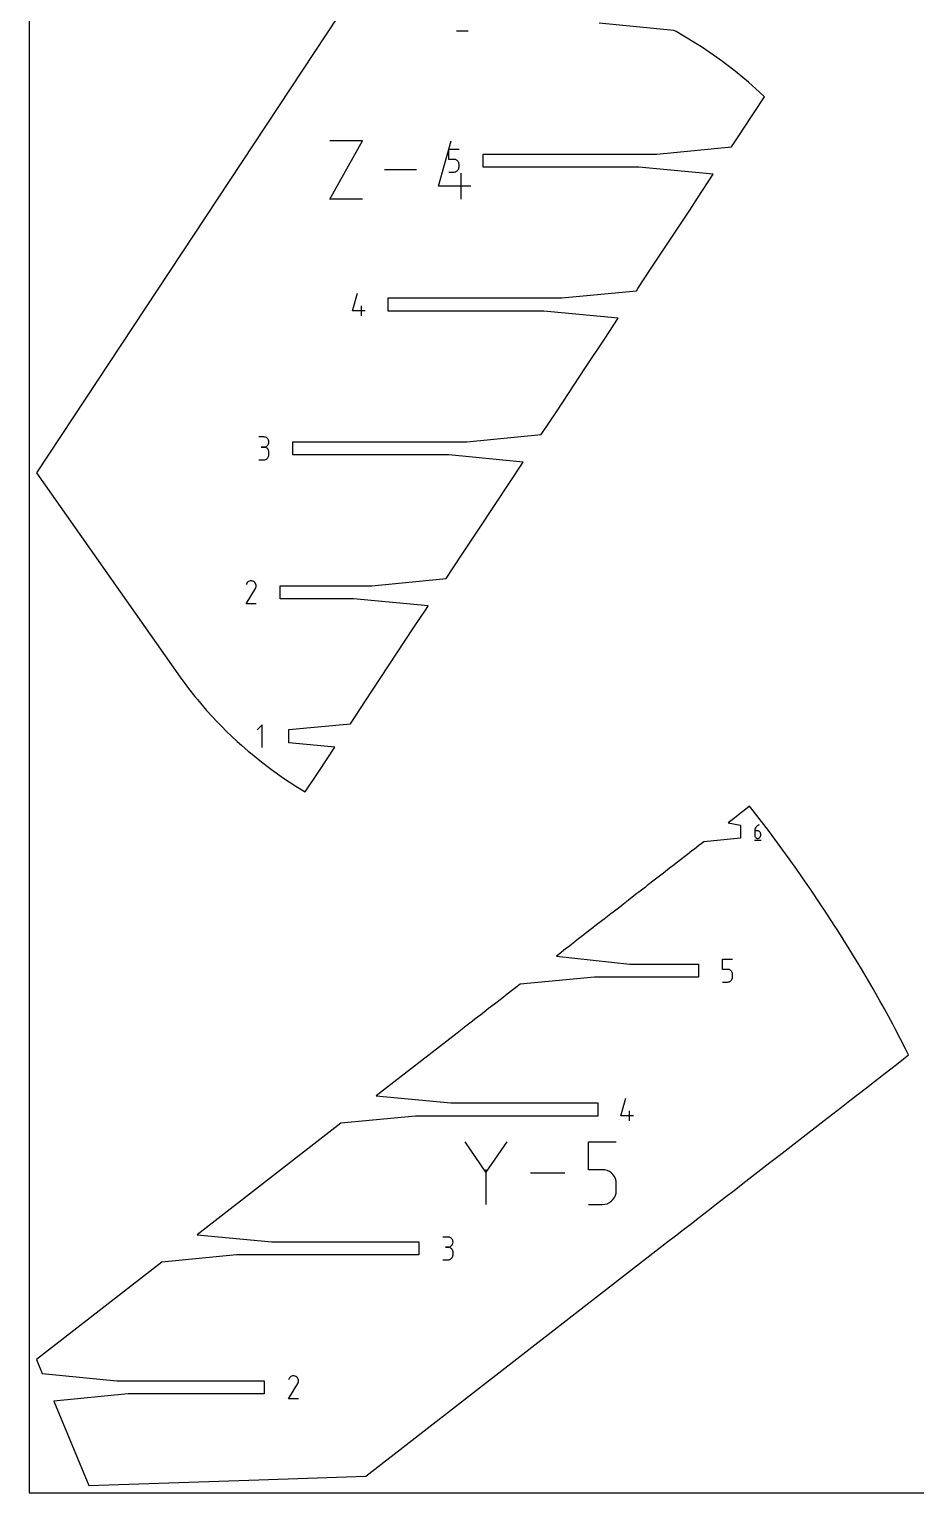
# Model space of a CAD drawing. Extents: x 0 to 38, y 0 to 26.
# Drawn here: x 0 to 7.76, y 0 to 12.81 of the extents above; entities that cross this region are included whole.
import ezdxf

# ---------------------------------------------------------------- set-up
doc = ezdxf.new("R2010")
doc.units = 0

msp = doc.modelspace()

# ---------------------------------------------------------------- linework, layer by layer
at = {"layer": 'annotation', "color": 1}
for p, q in [((3.740107, 12.795078), (3.840107, 12.795078)), ((2.631665, 11.32237), (2.915953, 11.83437)), ((2.915953, 11.83437), (2.631665, 11.83437)), ((3.579906, 11.436194), (3.693441, 11.83437)), ((3.671944, 11.671529), (3.671944, 11.760593)), ((3.671944, 11.760593), (3.760769, 11.760593)), ((3.716357, 11.671529), (3.671944, 11.671529)), ((3.724331, 11.670817), (3.716357, 11.671529)), ((3.73184, 11.668761), (3.724331, 11.670817)), ((3.738758, 11.665486), (3.73184, 11.668761)), ((3.744957, 11.661116), (3.738758, 11.665486)), ((3.750313, 11.655775), (3.744957, 11.661116)), ((3.387954, 11.57837), (3.108001, 11.57837)), ((3.671944, 11.560593), (3.716357, 11.560593)), ((3.716357, 11.560593), (3.724328, 11.561309)), ((3.716357, 11.560593), (3.716357, 11.560593)), ((3.724328, 11.561309), (3.731835, 11.563375)), ((3.731835, 11.563375), (3.738752, 11.566665)), ((3.738752, 11.566665), (3.744952, 11.571053)), ((3.744952, 11.571053), (3.750309, 11.576413)), ((3.750309, 11.576413), (3.754695, 11.582619)), ((3.754698, 11.649587), (3.750313, 11.655775)), ((3.754695, 11.582619), (3.757985, 11.589545)), ((3.757987, 11.642676), (3.754698, 11.649587)), ((3.757985, 11.589545), (3.760052, 11.597066)), ((3.760052, 11.635165), (3.757987, 11.642676)), ((3.760769, 11.62718), (3.760052, 11.635165)), ((3.760052, 11.597066), (3.760769, 11.605055)), ((3.760769, 11.605055), (3.760769, 11.62718)), ((3.760769, 11.62718), (3.760769, 11.62718)), ((3.778978, 11.32237), (3.778978, 11.549762)), ((3.864194, 11.436194), (3.579906, 11.436194)), ((2.915953, 11.32237), (2.631665, 11.32237)), ((2.829047, 10.345569), (2.873397, 10.501107)), ((2.90681, 10.301107), (2.90681, 10.389932)), ((2.940097, 10.345569), (2.829047, 10.345569)), ((2.052788, 9.241389), (2.008375, 9.241389)), ((2.060775, 9.240672), (2.052788, 9.241389)), ((2.068291, 9.238606), (2.060775, 9.240672)), ((2.075211, 9.235317), (2.068291, 9.238606)), ((2.081409, 9.230934), (2.075211, 9.235317)), ((2.08676, 9.225583), (2.081409, 9.230934)), ((2.09114, 9.219391), (2.08676, 9.225583)), ((2.052788, 9.152564), (2.03055, 9.152564)), ((2.03055, 9.152564), (2.052788, 9.152564)), ((2.052788, 9.152564), (2.060775, 9.153281)), ((2.060775, 9.151847), (2.052788, 9.152564)), ((2.052788, 9.152564), (2.052788, 9.152564)), ((2.060775, 9.153281), (2.068291, 9.155349)), ((2.068291, 9.149781), (2.060775, 9.151847)), ((2.068291, 9.155349), (2.075211, 9.15864)), ((2.075211, 9.146493), (2.068291, 9.149781)), ((2.075211, 9.15864), (2.081409, 9.16303)), ((2.081409, 9.142109), (2.075211, 9.146493)), ((2.081409, 9.16303), (2.08676, 9.168392)), ((2.08676, 9.136758), (2.081409, 9.142109)), ((2.08676, 9.168392), (2.09114, 9.1746)), ((2.09114, 9.130566), (2.08676, 9.136758)), ((2.094423, 9.212484), (2.09114, 9.219391)), ((2.09114, 9.1746), (2.094423, 9.181527)), ((2.094423, 9.12366), (2.09114, 9.130566)), ((2.096485, 9.204992), (2.094423, 9.212484)), ((2.094423, 9.181527), (2.096485, 9.189049)), ((2.096485, 9.116167), (2.094423, 9.12366)), ((2.0972, 9.197039), (2.096485, 9.204992)), ((2.096485, 9.189049), (2.0972, 9.197039)), ((2.0972, 9.108214), (2.096485, 9.116167)), ((2.0972, 9.197039), (2.0972, 9.197039)), ((2.0972, 9.085977), (2.0972, 9.108214)), ((2.0972, 9.108214), (2.0972, 9.108214)), ((2.008375, 9.041627), (2.052788, 9.041627)), ((2.052788, 9.041627), (2.060775, 9.042344)), ((2.052788, 9.041627), (2.052788, 9.041627)), ((2.060775, 9.042344), (2.068291, 9.044409)), ((2.068291, 9.044409), (2.075211, 9.047696)), ((2.075211, 9.047696), (2.081409, 9.052078)), ((2.081409, 9.052078), (2.08676, 9.057428)), ((2.08676, 9.057428), (2.09114, 9.06362)), ((2.09114, 9.06362), (2.094423, 9.070526)), ((2.094423, 9.070526), (2.096485, 9.078021)), ((2.096485, 9.078021), (2.0972, 9.085977)), ((1.902587, 7.959896), (1.896755, 7.948708)), ((1.907215, 7.966459), (1.902587, 7.959896)), ((1.912768, 7.971937), (1.907215, 7.966459)), ((1.919077, 7.976288), (1.912768, 7.971937)), ((1.925972, 7.979466), (1.919077, 7.976288)), ((1.933286, 7.981428), (1.925972, 7.979466)), ((1.940848, 7.98213), (1.933286, 7.981428)), ((1.948491, 7.981529), (1.940848, 7.98213)), ((1.956045, 7.979579), (1.948491, 7.981529)), ((1.963342, 7.976239), (1.956045, 7.979579)), ((1.969868, 7.971604), (1.963342, 7.976239)), ((1.963342, 7.976239), (1.963342, 7.976239)), ((1.975324, 7.966044), (1.969868, 7.971604)), ((1.979663, 7.959726), (1.975324, 7.966044)), ((1.982835, 7.952823), (1.979663, 7.959726)), ((1.984791, 7.945504), (1.982835, 7.952823)), ((1.985484, 7.937941), (1.984791, 7.945504)), ((1.896629, 7.782133), (1.978706, 7.914267)), ((1.978706, 7.914267), (1.978804, 7.914388)), ((1.978706, 7.914267), (1.978706, 7.914267)), ((1.978804, 7.914388), (1.978898, 7.914511)), ((1.978898, 7.914511), (1.978989, 7.914635)), ((1.978989, 7.914635), (1.979077, 7.914763)), ((1.979077, 7.914763), (1.979163, 7.914895)), ((1.979163, 7.914895), (1.979247, 7.915031)), ((1.979247, 7.915031), (1.97933, 7.915175)), ((1.97933, 7.915175), (1.979413, 7.915325)), ((1.979413, 7.915325), (1.979496, 7.915483)), ((1.979496, 7.915483), (1.982885, 7.92276)), ((1.979496, 7.915483), (1.979496, 7.915483)), ((1.982885, 7.92276), (1.984865, 7.930302)), ((1.984865, 7.930302), (1.985484, 7.937941)), ((1.985454, 7.782133), (1.896629, 7.782133)), ((2.038885, 6.722649), (1.994423, 6.678174)), ((2.038885, 6.522649), (2.038885, 6.722649)), ((6.349083, 5.80078), (6.348505, 5.792835)), ((6.348505, 5.792835), (6.348505, 5.753768)), ((6.374607, 5.792835), (6.348505, 5.792835)), ((6.35077, 5.808414), (6.349083, 5.80078)), ((6.353496, 5.815641), (6.35077, 5.808414)), ((6.357189, 5.822368), (6.353496, 5.815641)), ((6.361781, 5.828499), (6.357189, 5.822368)), ((6.367199, 5.833941), (6.361781, 5.828499)), ((6.373374, 5.838598), (6.367199, 5.833941)), ((6.380236, 5.842375), (6.373374, 5.838598)), ((6.379302, 5.792416), (6.374607, 5.792835)), ((6.383719, 5.791208), (6.379302, 5.792416)), ((6.387713, 5.845179), (6.380236, 5.842375)), ((6.387786, 5.789284), (6.383719, 5.791208)), ((6.387713, 5.845179), (6.387713, 5.845179)), ((6.391428, 5.786715), (6.387786, 5.789284)), ((6.394573, 5.783576), (6.391428, 5.786715)), ((6.397147, 5.779939), (6.394573, 5.783576)), ((6.399077, 5.775878), (6.397147, 5.779939)), ((6.400288, 5.771464), (6.399077, 5.775878)), ((6.400709, 5.766771), (6.400288, 5.771464)), ((6.400709, 5.753768), (6.400709, 5.766771)), ((6.400709, 5.766771), (6.400709, 5.766771)), ((6.345236, 5.712944), (6.404007, 5.712944)), ((6.348505, 5.753768), (6.348505, 5.753768)), ((6.348505, 5.753768), (6.348927, 5.749072)), ((6.348927, 5.749072), (6.350142, 5.744652)), ((6.350142, 5.744652), (6.352075, 5.740582)), ((6.352075, 5.740582), (6.354653, 5.736934)), ((6.354653, 5.736934), (6.357801, 5.733784)), ((6.357801, 5.733784), (6.361445, 5.731206)), ((6.361445, 5.731206), (6.36551, 5.729272)), ((6.36551, 5.729272), (6.369922, 5.728058)), ((6.369922, 5.728058), (6.374607, 5.727637)), ((6.374607, 5.727637), (6.379302, 5.728058)), ((6.374607, 5.727637), (6.374607, 5.727637)), ((6.379302, 5.728058), (6.383719, 5.729272)), ((6.383719, 5.729272), (6.387786, 5.731206)), ((6.387786, 5.731206), (6.391428, 5.733784)), ((6.391428, 5.733784), (6.394573, 5.736934)), ((6.394573, 5.736934), (6.397147, 5.740582)), ((6.397147, 5.740582), (6.399077, 5.744652)), ((6.399077, 5.744652), (6.400288, 5.749072)), ((6.400288, 5.749072), (6.400709, 5.753768)), ((6.066575, 4.581424), (6.066575, 4.670487)), ((6.066575, 4.670487), (6.155399, 4.670487)), ((6.110987, 4.581424), (6.066575, 4.581424)), ((6.118961, 4.580712), (6.110987, 4.581424)), ((6.12647, 4.578656), (6.118961, 4.580712)), ((6.133388, 4.575381), (6.12647, 4.578656)), ((6.139588, 4.571011), (6.133388, 4.575381)), ((6.139582, 4.480948), (6.144939, 4.486308)), ((6.144943, 4.56567), (6.139588, 4.571011)), ((6.144939, 4.486308), (6.149326, 4.492514)), ((6.149328, 4.559482), (6.144943, 4.56567)), ((6.149326, 4.492514), (6.152616, 4.49944)), ((6.152617, 4.552571), (6.149328, 4.559482)), ((6.152616, 4.49944), (6.154682, 4.506961)), ((6.154683, 4.54506), (6.152617, 4.552571)), ((6.154682, 4.506961), (6.155399, 4.51495)), ((6.155399, 4.537075), (6.154683, 4.54506)), ((6.155399, 4.51495), (6.155399, 4.537075)), ((6.155399, 4.537075), (6.155399, 4.537075)), ((6.066575, 4.470487), (6.110987, 4.470487)), ((6.110987, 4.470487), (6.118958, 4.471204)), ((6.110987, 4.470487), (6.110987, 4.470487)), ((6.118958, 4.471204), (6.126465, 4.47327)), ((6.126465, 4.47327), (6.133382, 4.47656)), ((6.133382, 4.47656), (6.139582, 4.480948)), ((5.175638, 3.29903), (5.219988, 3.454567)), ((5.2534, 3.254567), (5.2534, 3.343392)), ((5.286688, 3.29903), (5.175638, 3.29903)), ((3.996679, 2.807049), (3.813352, 3.072164)), ((4.179972, 3.072164), (3.996679, 2.807049)), ((4.892703, 2.827401), (4.892703, 3.072147)), ((4.892703, 3.072147), (5.136794, 3.072147)), ((3.996679, 2.828383), (3.996679, 2.522528)), ((5.014748, 2.827401), (4.892703, 2.827401)), ((5.036662, 2.825442), (5.014748, 2.827401)), ((5.057297, 2.819793), (5.036662, 2.825442)), ((5.076307, 2.810793), (5.057297, 2.819793)), ((4.686654, 2.797346), (4.386141, 2.797346)), ((5.093343, 2.798785), (5.076307, 2.810793)), ((5.10806, 2.784108), (5.093343, 2.798785)), ((5.120111, 2.767103), (5.10806, 2.784108)), ((5.129148, 2.748111), (5.120111, 2.767103)), ((5.134824, 2.727472), (5.129148, 2.748111)), ((5.136794, 2.705528), (5.134824, 2.727472)), ((5.136794, 2.644729), (5.136794, 2.705528)), ((5.136794, 2.705528), (5.136794, 2.705528)), ((5.093329, 2.551291), (5.108049, 2.56602)), ((5.108049, 2.56602), (5.120103, 2.583074)), ((5.120103, 2.583074), (5.129144, 2.602107)), ((5.129144, 2.602107), (5.134823, 2.622774)), ((5.134823, 2.622774), (5.136794, 2.644729)), ((4.892703, 2.522546), (5.014748, 2.522546)), ((5.014748, 2.522546), (5.036653, 2.524515)), ((5.014748, 2.522546), (5.014748, 2.522546)), ((5.036653, 2.524515), (5.057283, 2.530193)), ((5.057283, 2.530193), (5.076291, 2.539234)), ((5.076291, 2.539234), (5.093329, 2.551291)), ((3.663952, 2.238415), (3.61954, 2.238415)), ((3.67194, 2.237698), (3.663952, 2.238415)), ((3.679456, 2.235632), (3.67194, 2.237698)), ((3.686376, 2.232344), (3.679456, 2.235632)), ((3.692574, 2.22796), (3.686376, 2.232344)), ((3.697925, 2.222609), (3.692574, 2.22796)), ((3.702305, 2.216417), (3.697925, 2.222609)), ((3.705588, 2.209511), (3.702305, 2.216417)), ((3.702305, 2.171626), (3.705588, 2.178554)), ((3.70765, 2.202018), (3.705588, 2.209511)), ((3.705588, 2.178554), (3.70765, 2.186076)), ((3.708365, 2.194066), (3.70765, 2.202018)), ((3.70765, 2.186076), (3.708365, 2.194066)), ((3.708365, 2.194066), (3.708365, 2.194066)), ((3.663952, 2.14959), (3.641715, 2.14959)), ((3.641715, 2.14959), (3.663952, 2.14959)), ((3.663952, 2.14959), (3.67194, 2.150308)), ((3.67194, 2.148873), (3.663952, 2.14959)), ((3.663952, 2.14959), (3.663952, 2.14959)), ((3.67194, 2.150308), (3.679456, 2.152375)), ((3.679456, 2.146807), (3.67194, 2.148873)), ((3.679456, 2.152375), (3.686376, 2.155666)), ((3.686376, 2.143519), (3.679456, 2.146807)), ((3.686376, 2.155666), (3.692574, 2.160056)), ((3.692574, 2.139136), (3.686376, 2.143519)), ((3.692574, 2.160056), (3.697925, 2.165418)), ((3.697925, 2.133784), (3.692574, 2.139136)), ((3.692574, 2.049104), (3.697925, 2.054454)), ((3.697925, 2.165418), (3.702305, 2.171626)), ((3.702305, 2.127592), (3.697925, 2.133784)), ((3.697925, 2.054454), (3.702305, 2.060646)), ((3.705588, 2.120686), (3.702305, 2.127592)), ((3.702305, 2.060646), (3.705588, 2.067553)), ((3.70765, 2.113193), (3.705588, 2.120686)), ((3.705588, 2.067553), (3.70765, 2.075047)), ((3.708365, 2.105241), (3.70765, 2.113193)), ((3.70765, 2.075047), (3.708365, 2.083003)), ((3.708365, 2.083003), (3.708365, 2.105241)), ((3.708365, 2.105241), (3.708365, 2.105241)), ((3.61954, 2.038654), (3.663952, 2.038654)), ((3.663952, 2.038654), (3.67194, 2.03937)), ((3.663952, 2.038654), (3.663952, 2.038654)), ((3.67194, 2.03937), (3.679456, 2.041435)), ((3.679456, 2.041435), (3.686376, 2.044722)), ((3.686376, 2.044722), (3.692574, 2.049104)), ((2.267373, 0.822725), (2.34945, 0.954859)), ((2.27333, 1.000488), (2.267498, 0.9893)), ((2.277959, 1.007051), (2.27333, 1.000488)), ((2.283512, 1.01253), (2.277959, 1.007051)), ((2.28982, 1.01688), (2.283512, 1.01253)), ((2.296716, 1.020058), (2.28982, 1.01688)), ((2.304029, 1.02202), (2.296716, 1.020058)), ((2.311592, 1.022722), (2.304029, 1.02202)), ((2.319235, 1.022121), (2.311592, 1.022722)), ((2.326789, 1.020171), (2.319235, 1.022121)), ((2.334085, 1.016831), (2.326789, 1.020171)), ((2.340611, 1.012196), (2.334085, 1.016831)), ((2.334085, 1.016831), (2.334085, 1.016831)), ((2.346068, 1.006636), (2.340611, 1.012196)), ((2.350406, 1.000318), (2.346068, 1.006636)), ((2.34945, 0.954859), (2.349548, 0.95498)), ((2.34945, 0.954859), (2.34945, 0.954859)), ((2.349548, 0.95498), (2.349642, 0.955103)), ((2.349642, 0.955103), (2.349733, 0.955227)), ((2.349733, 0.955227), (2.349821, 0.955355)), ((2.349821, 0.955355), (2.349906, 0.955487)), ((2.349906, 0.955487), (2.349991, 0.955624)), ((2.349991, 0.955624), (2.350074, 0.955767)), ((2.350074, 0.955767), (2.350157, 0.955917)), ((2.350157, 0.955917), (2.35024, 0.956076)), ((2.35024, 0.956076), (2.353629, 0.963352)), ((2.35024, 0.956076), (2.35024, 0.956076)), ((2.353578, 0.993415), (2.350406, 1.000318)), ((2.355535, 0.986097), (2.353578, 0.993415)), ((2.353629, 0.963352), (2.355609, 0.970894)), ((2.356228, 0.978533), (2.355535, 0.986097)), ((2.355609, 0.970894), (2.356228, 0.978533)), ((2.356198, 0.822725), (2.267373, 0.822725))]:
    msp.add_line(p, q, dxfattribs=at)
at = {"layer": 'boundary', "color": 5}
for p, q in [((2.913651, 13.244683), (0.0625, 8.927477)), ((5.64019, 12.800078), (4.987962, 12.862578)), ((5.660041, 12.789498), (5.64019, 12.800078)), ((5.714634, 12.75793), (5.660041, 12.789498)), ((5.771989, 12.724766), (5.714634, 12.75793)), ((5.83428, 12.685824), (5.771989, 12.724766)), ((5.881781, 12.656129), (5.83428, 12.685824)), ((5.951282, 12.60928), (5.881781, 12.656129)), ((5.98917, 12.58374), (5.951282, 12.60928)), ((6.065318, 12.528507), (5.98917, 12.58374)), ((6.093923, 12.507759), (6.065318, 12.528507)), ((6.176079, 12.443727), (6.093923, 12.507759)), ((6.195806, 12.428352), (6.176079, 12.443727)), ((6.294596, 12.345696), (6.195806, 12.428352)), ((6.390075, 12.259973), (6.294596, 12.345696)), ((6.247716, 11.93685), (6.433487, 12.218145)), ((6.433487, 12.218145), (6.390075, 12.259973)), ((6.226065, 11.904068), (6.247716, 11.93685)), ((6.14452, 11.780593), (6.226065, 11.904068)), ((3.971382, 11.603093), (3.971382, 11.718093)), ((3.971382, 11.718093), (5.492292, 11.718093)), ((5.492292, 11.718093), (6.14452, 11.780593)), ((5.333793, 11.603093), (3.971382, 11.603093)), ((5.986021, 11.540593), (5.333793, 11.603093)), ((5.847905, 11.331459), (5.986021, 11.540593)), ((5.779431, 11.227775), (5.847905, 11.331459)), ((5.442733, 10.717948), (5.779431, 11.227775)), ((5.326515, 10.541971), (5.442733, 10.717948)), ((4.660508, 10.458607), (5.312736, 10.521107)), ((5.312736, 10.521107), (5.326515, 10.541971)), ((3.139597, 10.343607), (3.139597, 10.458607)), ((3.139597, 10.458607), (4.660508, 10.458607)), ((4.502008, 10.343607), (3.139597, 10.343607)), ((5.154236, 10.281107), (4.502008, 10.343607)), ((5.032961, 10.097472), (5.154236, 10.281107)), ((4.868322, 9.848176), (5.032961, 10.097472)), ((4.619361, 9.4712), (4.868322, 9.848176)), ((4.480951, 9.261621), (4.619361, 9.4712)), ((3.828723, 9.199121), (4.480951, 9.261621)), ((2.307813, 9.084121), (2.307813, 9.199121)), ((2.307813, 9.199121), (3.828723, 9.199121)), ((3.670224, 9.084121), (2.307813, 9.084121)), ((4.322452, 9.021621), (3.670224, 9.084121)), ((4.202716, 8.840318), (4.322452, 9.021621)), ((0.0625, 8.927477), (1.320795, 7.139398)), ((3.940143, 8.442731), (4.202716, 8.840318)), ((3.783815, 8.20602), (3.940143, 8.442731)), ((3.649167, 8.002135), (3.783815, 8.20602)), ((2.996939, 7.939635), (3.649167, 8.002135)), ((2.196067, 7.824635), (2.196067, 7.939635)), ((2.196067, 7.939635), (2.996939, 7.939635)), ((2.838439, 7.824635), (2.196067, 7.824635)), ((3.490667, 7.762135), (2.838439, 7.824635)), ((3.363455, 7.569511), (3.472205, 7.73418)), ((3.472205, 7.73418), (3.490667, 7.762135)), ((3.003079, 7.023831), (3.363455, 7.569511)), ((1.320795, 7.139398), (1.378046, 7.061255)), ((1.378046, 7.061255), (1.393632, 7.039981)), ((1.393632, 7.039981), (1.449482, 6.969476)), ((1.449482, 6.969476), (1.470869, 6.942477)), ((1.470869, 6.942477), (1.52456, 6.879618)), ((2.810186, 6.731752), (2.942436, 6.932005)), ((2.942436, 6.932005), (3.003079, 7.023831)), ((1.52456, 6.879618), (1.552336, 6.8471)), ((1.552336, 6.8471), (1.603133, 6.791835)), ((1.603133, 6.791835), (1.637853, 6.754061)), ((1.637853, 6.754061), (1.685049, 6.706275)), ((1.685049, 6.706275), (1.727231, 6.663565)), ((1.727231, 6.663565), (1.770153, 6.623083)), ((2.271673, 6.680149), (2.810186, 6.731752)), ((2.271673, 6.565149), (2.271673, 6.680149)), ((1.770153, 6.623083), (1.820273, 6.575812)), ((1.820273, 6.575812), (1.858289, 6.542399)), ((1.858289, 6.542399), (1.916774, 6.490995)), ((2.674656, 6.526533), (2.271673, 6.565149)), ((1.916774, 6.490995), (1.949295, 6.464361)), ((1.949295, 6.464361), (2.016522, 6.409302)), ((2.016522, 6.409302), (2.043007, 6.3891)), ((2.533796, 6.313243), (2.674656, 6.526533)), ((2.043007, 6.3891), (2.119296, 6.330911)), ((2.119296, 6.330911), (2.139257, 6.316747)), ((2.139257, 6.316747), (2.224869, 6.255998)), ((2.415604, 6.134277), (2.521553, 6.294705)), ((2.521553, 6.294705), (2.533796, 6.313243)), ((2.224869, 6.255998), (2.333009, 6.184726)), ((2.333009, 6.184726), (2.415604, 6.134277)), ((6.185565, 5.917406), (6.150884, 5.890499)), ((6.220934, 5.944847), (6.185565, 5.917406)), ((6.257049, 5.972867), (6.220934, 5.944847)), ((6.303979, 6.009277), (6.257049, 5.972867)), ((6.347192, 5.954424), (6.303979, 6.009277)), ((6.468017, 5.795366), (6.347192, 5.954424)), ((6.150884, 5.890499), (6.116833, 5.86408)), ((6.116833, 5.86408), (6.222694, 5.843908)), ((6.222694, 5.843908), (6.222694, 5.728908)), ((6.500042, 5.753207), (6.468017, 5.795366)), ((5.859208, 5.664202), (5.820854, 5.634445)), ((5.878776, 5.679384), (5.859208, 5.664202)), ((5.903139, 5.698286), (5.878776, 5.679384)), ((6.222694, 5.728908), (5.903139, 5.698286)), ((6.593381, 5.625718), (6.500042, 5.753207)), ((5.673114, 5.519821), (5.632842, 5.488576)), ((5.697751, 5.538936), (5.673114, 5.519821)), ((5.737472, 5.569753), (5.697751, 5.538936)), ((5.760468, 5.587594), (5.737472, 5.569753)), ((5.799548, 5.617915), (5.760468, 5.587594)), ((5.820854, 5.634445), (5.799548, 5.617915)), ((6.649008, 5.549738), (6.593381, 5.625718)), ((6.716044, 5.454677), (6.649008, 5.549738)), ((5.549574, 5.423973), (5.479851, 5.369878)), ((5.604028, 5.46622), (5.549574, 5.423973)), ((5.632842, 5.488576), (5.604028, 5.46622)), ((6.793763, 5.344466), (6.716044, 5.454677)), ((5.335423, 5.257824), (5.318341, 5.244571)), ((5.392194, 5.301869), (5.335423, 5.257824)), ((5.408415, 5.314454), (5.392194, 5.301869)), ((5.479851, 5.369878), (5.408415, 5.314454)), ((6.835863, 5.28243), (6.793763, 5.344466)), ((6.933986, 5.137843), (6.835863, 5.28243)), ((5.16676, 5.126967), (5.108746, 5.081956)), ((5.185424, 5.141447), (5.16676, 5.126967)), ((5.243141, 5.186226), (5.185424, 5.141447)), ((5.261038, 5.200112), (5.243141, 5.186226)), ((5.318341, 5.244571), (5.261038, 5.200112)), ((6.952693, 5.109169), (6.933986, 5.137843)), ((5.011145, 5.006232), (4.95288, 4.961027)), ((5.031174, 5.021772), (5.011145, 5.006232)), ((5.089371, 5.066924), (5.031174, 5.021772)), ((5.108746, 5.081956), (5.089371, 5.066924)), ((7.050156, 4.959776), (6.952693, 5.109169)), ((4.852881, 4.883443), (4.794814, 4.838392)), ((4.874035, 4.899856), (4.852881, 4.883443)), ((4.932256, 4.945027), (4.874035, 4.899856)), ((4.95288, 4.961027), (4.932256, 4.945027)), ((7.069369, 4.930325), (7.050156, 4.959776)), ((7.175859, 4.760299), (7.069369, 4.930325)), ((4.693377, 4.759692), (4.635943, 4.715132)), ((4.715392, 4.776772), (4.693377, 4.759692)), ((4.773195, 4.821619), (4.715392, 4.776772)), ((4.794814, 4.838392), (4.773195, 4.821619)), ((7.199614, 4.722371), (7.175859, 4.760299)), ((4.635943, 4.715132), (4.613602, 4.697799)), ((4.613602, 4.697799), (5.256407, 4.627987)), ((5.256407, 4.627987), (5.856012, 4.627987)), ((5.856012, 4.627987), (5.856012, 4.512987)), ((7.281938, 4.585226), (7.199614, 4.722371)), ((4.947068, 4.512987), (4.29484, 4.450487)), ((5.856012, 4.512987), (4.947068, 4.512987)), ((7.324431, 4.514438), (7.281938, 4.585226)), ((7.384369, 4.410051), (7.324431, 4.514438)), ((4.221551, 4.393626), (4.16846, 4.352435)), ((4.244413, 4.411363), (4.221551, 4.393626)), ((4.29484, 4.450487), (4.244413, 4.411363)), ((7.443548, 4.306985), (7.384369, 4.410051)), ((4.020257, 4.237452), (3.997996, 4.220181)), ((4.071148, 4.276936), (4.020257, 4.237452)), ((4.093686, 4.294422), (4.071148, 4.276936)), ((4.145721, 4.334793), (4.093686, 4.294422)), ((4.16846, 4.352435), (4.145721, 4.334793)), ((7.483002, 4.234977), (7.443548, 4.306985)), ((7.5567, 4.10047), (7.483002, 4.234977)), ((3.856597, 4.110476), (3.809641, 4.074045)), ((3.878077, 4.127142), (3.856597, 4.110476)), ((3.926426, 4.164653), (3.878077, 4.127142)), ((3.948335, 4.181651), (3.926426, 4.164653)), ((3.997996, 4.220181), (3.948335, 4.181651)), ((7.577687, 4.060215), (7.5567, 4.10047)), ((3.743174, 4.022477), (3.036968, 3.474567)), ((3.788661, 4.057769), (3.743174, 4.022477)), ((3.809641, 4.074045), (3.788661, 4.057769)), ((7.66827, 3.885978), (7.577687, 4.060215)), ((7.69509, 3.831725), (7.66827, 3.885978)), ((7.527669, 3.701832), (7.589093, 3.749487)), ((7.589093, 3.749487), (7.651653, 3.798025)), ((7.651653, 3.798025), (7.69509, 3.831725)), ((7.326111, 3.545453), (7.395835, 3.599548)), ((7.395835, 3.599548), (7.463693, 3.652196)), ((7.463693, 3.652196), (7.527669, 3.701832)), ((3.036968, 3.474567), (3.689196, 3.412067)), ((7.181684, 3.433399), (7.254675, 3.49003)), ((7.254675, 3.49003), (7.326111, 3.545453)), ((3.689196, 3.412067), (4.976188, 3.412067)), ((4.976188, 3.412067), (4.976188, 3.297067)), ((7.031685, 3.317022), (7.107299, 3.375688)), ((7.107299, 3.375688), (7.181684, 3.433399)), ((2.72763, 3.234567), (1.469758, 2.258647)), ((3.379858, 3.297067), (2.72763, 3.234567)), ((4.976188, 3.297067), (3.379858, 3.297067)), ((6.877435, 3.197348), (6.955007, 3.257532)), ((6.955007, 3.257532), (7.031685, 3.317022)), ((6.641075, 3.013968), (6.720296, 3.075432)), ((6.720296, 3.075432), (6.799141, 3.136603)), ((6.799141, 3.136603), (6.877435, 3.197348)), ((6.482204, 2.890708), (6.561653, 2.952348)), ((6.561653, 2.952348), (6.641075, 3.013968)), ((6.323926, 2.767908), (6.402903, 2.829182)), ((6.402903, 2.829182), (6.482204, 2.890708)), ((6.16764, 2.646653), (6.245448, 2.70702)), ((6.245448, 2.70702), (6.323926, 2.767908)), ((6.01472, 2.528011), (6.090674, 2.586939)), ((6.090674, 2.586939), (6.16764, 2.646653)), ((5.866518, 2.413028), (5.939947, 2.469998)), ((5.939947, 2.469998), (6.01472, 2.528011)), ((5.724338, 2.302718), (5.794596, 2.357227)), ((5.794596, 2.357227), (5.866518, 2.413028)), ((1.469758, 2.258647), (2.121986, 2.196147)), ((2.121986, 2.196147), (3.408978, 2.196147)), ((2.944757, 0.146179), (5.589435, 2.198053)), ((3.408978, 2.196147), (3.408978, 2.081147)), ((5.589435, 2.198053), (5.655901, 2.249621)), ((5.655901, 2.249621), (5.724338, 2.302718)), ((1.812648, 2.081147), (1.16042, 2.018647)), ((3.408978, 2.081147), (1.812648, 2.081147)), ((1.16042, 2.018647), (0.0625, 1.166826)), ((0.0625, 1.166826), (0.114036, 1.042727)), ((0.114036, 1.042727), (0.766264, 0.980227)), ((0.766264, 0.980227), (2.05681, 0.980227)), ((2.05681, 0.980227), (2.05681, 0.865227)), ((0.865931, 0.865227), (0.213703, 0.802727)), ((0.213703, 0.802727), (0.521103, 0.0625)), ((2.05681, 0.865227), (0.865931, 0.865227)), ((2.008988, 0.113871), (2.944757, 0.146179)), ((0.521103, 0.0625), (2.008988, 0.113871))]:
    msp.add_line(p, q, dxfattribs=at)
at = {"layer": 'frame', "color": 5}
for p, q in [((0, 26), (0, 0)), ((0, 0), (38, 0))]:
    msp.add_line(p, q, dxfattribs=at)

doc.saveas('drawing.dxf')
